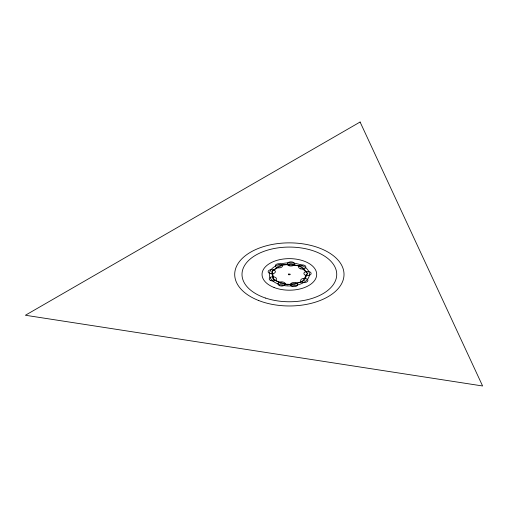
<?xml version="1.0" encoding="UTF-8"?>
<svg xmlns="http://www.w3.org/2000/svg" width="508" height="508" viewBox="0 0 508 508"><rect width="100%" height="100%" fill="white"/><g stroke="black" fill="none" stroke-linecap="round" stroke-linejoin="round"><path stroke-width="0.76" d="M307.511 273.501L304.286 280.448L294.081 284.575L281.667 283.953L272.853 278.86L271.767 271.697L278.917 265.798L290.951 263.938L302.247 266.979L307.511 273.501M288.722 274.047L288.461 274.479L288.881 274.86L290.227 274.593L290.138 274.136L288.722 274.047M307.467 273.24L302.247 281.857L287.325 284.867L273.939 280.016L272.167 270.942L283.35 264.49L299.06 265.513L307.467 273.24M360.096 122.022L25.4 315.252L482.6 385.978L360.096 122.022M258.731 300.552A54.654 31.553 0 0 0 343.878 276.669A54.654 31.553 0 0 0 265.481 246.037A54.654 31.553 0 0 0 258.731 300.552M274.047 287.484A27.33 15.78 0 0 0 316.624 275.546A27.33 15.78 0 0 0 277.425 260.223A27.33 15.78 0 0 0 274.047 287.484M265.678 298.101A47.371 27.349 0 0 0 336.734 274.415A47.371 27.349 0 0 0 265.678 250.736A47.371 27.349 0 0 0 265.678 298.101M277.603 283.788A20.041 11.57 0 0 0 309.296 275.615A20.041 11.57 0 0 0 281.191 263.855A20.041 11.57 0 0 0 277.603 283.788M300.425 268.802A3.645 2.102 0 0 0 305.892 266.979A3.645 2.102 0 0 0 300.425 265.157A3.645 2.102 0 0 0 300.425 268.802M305.473 275.241A3.645 2.102 0 0 0 311.15 273.653A3.645 2.102 0 0 0 305.924 271.609A3.645 2.102 0 0 0 305.473 275.241M302.247 282.194A3.645 2.102 0 0 0 307.924 280.6A3.645 2.102 0 0 0 302.698 278.555A3.645 2.102 0 0 0 302.247 282.194M292.259 286.398A3.645 2.102 0 0 0 297.726 284.575A3.645 2.102 0 0 0 292.259 282.753A3.645 2.102 0 0 0 292.259 286.398M279.844 285.769A3.645 2.102 0 0 0 285.312 283.953A3.645 2.102 0 0 0 279.844 282.13A3.645 2.102 0 0 0 279.844 285.769M270.808 280.606A3.645 2.102 0 0 0 276.485 279.013A3.645 2.102 0 0 0 271.259 276.968A3.645 2.102 0 0 0 270.808 280.606M269.945 273.52A3.645 2.102 0 0 0 275.412 271.697A3.645 2.102 0 0 0 269.945 269.875A3.645 2.102 0 0 0 269.945 273.52M277.095 267.621A3.645 2.102 0 0 0 282.556 265.798A3.645 2.102 0 0 0 277.095 263.982A3.645 2.102 0 0 0 277.095 267.621M289.128 265.76A3.645 2.102 0 0 0 294.596 263.938A3.645 2.102 0 0 0 289.128 262.115A3.645 2.102 0 0 0 289.128 265.76"/></g></svg>
